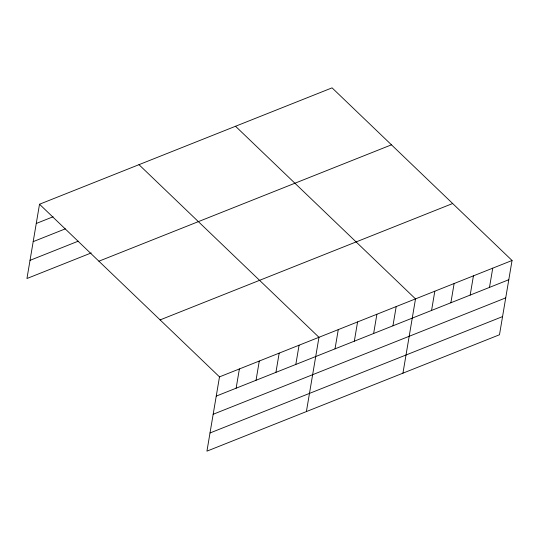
<?xml version="1.0" encoding="UTF-8"?>
<svg xmlns="http://www.w3.org/2000/svg" width="539" height="539" viewBox="0 0 539 539"><rect width="100%" height="100%" fill="white"/><g stroke="black" fill="none" stroke-linecap="round" stroke-linejoin="round"><path stroke-width="0.81" d="M39.515 204.241L219.494 376.869L206.936 451.143L499.485 334.759L512.05 260.485L332.064 87.857L39.515 204.241L26.95 278.515L91.219 252.946M236.136 388.195L239.39 368.952M256.032 380.278L259.286 361.042M275.928 372.361L279.175 353.126M295.817 364.452L299.071 345.216M306.401 411.574L318.967 337.299L138.981 164.671M335.022 348.854L338.276 329.619M354.332 341.174L357.579 321.938M373.635 333.493L376.889 314.257M392.944 325.812L396.199 306.576M402.943 373.17L415.508 298.896L235.523 126.261M431.564 310.451L434.818 291.215M450.873 302.77L454.128 283.527M470.176 295.082L473.431 275.847M489.486 287.402L492.74 268.166M36.261 223.476L53.091 216.779M33.189 241.64L65.32 228.853M30.022 260.35L78.222 241.176M98.907 261.206L391.462 144.823M160.103 319.903L452.652 203.52M219.494 376.869L512.05 260.485M216.247 396.104L508.796 279.721M213.174 414.269L505.723 297.885M210.008 432.979L502.557 316.595"/></g></svg>
